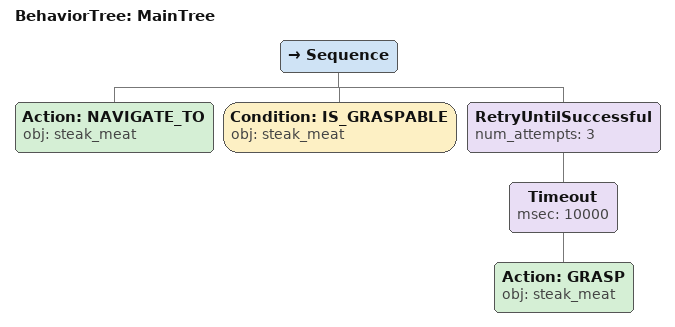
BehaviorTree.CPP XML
<root main_tree_to_execute="MainTree">
  <BehaviorTree ID="MainTree">
    <Sequence>
      <!-- Navigate to steak_meat -->
      <Action ID="NAVIGATE_TO" obj="steak_meat" />
      <!-- Check steak_meat is graspable before GRASP -->
      <Condition ID="IS_GRASPABLE" obj="steak_meat" />
      <!-- Retry GRASP steak_meat up to 3 attempts -->
      <RetryUntilSuccessful num_attempts="3">
        <!-- Timeout: GRASP steak_meat within 10s -->
        <Timeout msec="10000">
          <!-- Grasp steak_meat -->
          <Action ID="GRASP" obj="steak_meat" />
        </Timeout>
      </RetryUntilSuccessful>
    </Sequence>
  </BehaviorTree>
</root>
